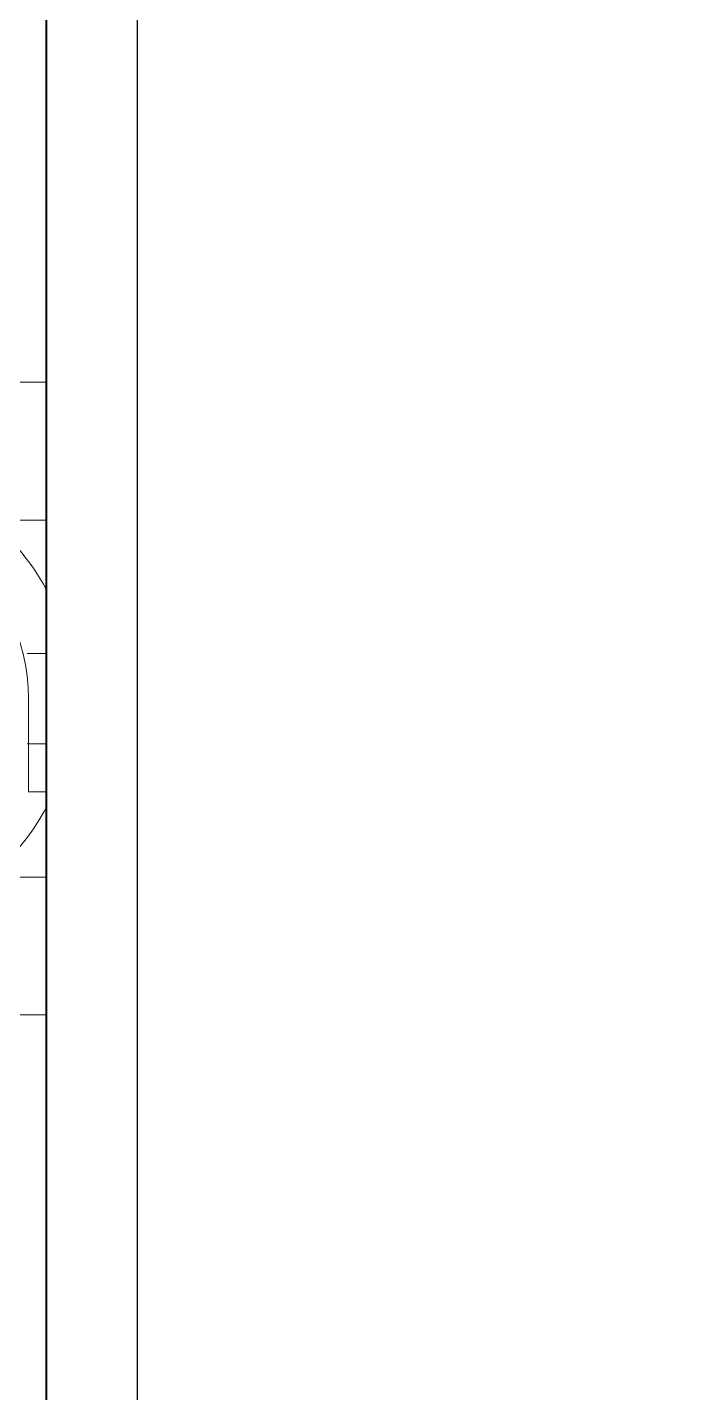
# Model space of a CAD drawing. Header units: millimetres. Extents: x 0 to 69574, y -5 to 41746.
# Drawn here: x 39609.26 to 39624.14, y 32314.05 to 32344.26 of the extents above; entities that cross this region are included whole.
import ezdxf

# ---------------------------------------------------------------- set-up
doc = ezdxf.new("R2010")
doc.units = ezdxf.units.MM
doc.set_wipeout_variables(frame=1)
doc.layers.add('! NO PLOT !', color=7, linetype='Continuous', true_color=0xff75dd, plot=False)
doc.layers.add('000-PI-Oprema', color=30, linetype='Continuous', lineweight=5)
doc.layers.add('000-PI-ORMAR', color=2, linetype='Continuous')

# ---------------------------------------------------------------- blocks, each defined once
blk = doc.blocks.new('TE-18-2 - 48290501')
at = {"layer": '000-PI-Oprema'}
for p, q in [((47001.664, 28633.227), (47001.664, 28635.027)), ((47001.664, 28635.027), (47001.664, 28635.027)), ((47015.664, 28635.027), (47001.664, 28635.027)), ((47015.664, 28635.027), (47015.664, 28634.309)), ((47015.664, 28635.027), (47015.664, 28635.027)), ((47006.414, 28634.309), (47006.414, 28632.848)), ((47006.414, 28634.309), (47015.664, 28634.309)), ((47015.664, 28632.848), (47015.664, 28634.309)), ((47001.664, 28634.027), (47001.664, 28634.027)), ((47015.664, 28634.027), (47001.664, 28634.027)), ((47015.664, 28634.027), (47015.664, 28634.027)), ((47001.664, 28632.027), (47001.664, 28633.227)), ((47001.664, 28633.227), (47001.664, 28633.227)), ((47004.664, 28633.227), (47001.664, 28633.227)), ((47004.664, 28633.227), (47004.664, 28633.227)), ((47004.664, 28633.227), (47004.664, 28632.027)), ((47015.664, 28632.848), (47006.414, 28632.848)), ((47006.414, 28632.848), (47006.414, 28630.758)), ((47015.664, 28632.848), (47015.664, 28630.713)), ((47006.414, 28632.61), (47001.664, 28632.61)), ((47015.664, 28632.344), (47010.914, 28632.344)), ((47010.914, 28630.492), (47010.914, 28632.344)), ((47001.664, 28630.713), (47001.664, 28632.027)), ((47001.664, 28632.027), (47001.664, 28632.027)), ((47004.664, 28632.027), (47001.664, 28632.027)), ((47015.664, 28631.949), (47001.664, 28631.949)), ((47004.664, 28632.027), (47004.664, 28632.027)), ((47006.414, 28630.758), (47001.664, 28630.758)), ((47001.664, 28628.463), (47001.664, 28630.713)), ((47001.664, 28630.713), (47015.664, 28630.713)), ((47015.664, 28630.713), (47015.664, 28628.463)), ((47010.914, 28630.501), (47001.664, 28630.501)), ((47015.664, 28630.492), (47010.914, 28630.492)), ((47010.914, 28628.907), (47010.914, 28630.492)), ((47001.664, 28630.195), (47015.664, 28630.195)), ((47001.664, 28628.907), (47010.914, 28628.907)), ((47015.664, 28628.922), (47010.914, 28628.922)), ((47001.664, 28625.113), (47001.664, 28628.463)), ((47001.664, 28628.463), (47015.664, 28628.463)), ((47001.664, 28628.263), (47001.664, 28628.263)), ((47001.664, 28628.263), (47004.714, 28628.263)), ((47004.714, 28628.263), (47004.714, 28628.263)), ((47005.514, 28628.263), (47004.714, 28628.263)), ((47004.714, 28626.813), (47004.714, 28628.263)), ((47005.514, 28628.263), (47011.814, 28628.263)), ((47005.514, 28627.463), (47005.514, 28628.263)), ((47012.614, 28628.263), (47011.814, 28628.263)), ((47011.814, 28628.263), (47011.814, 28627.463)), ((47012.614, 28628.263), (47012.614, 28628.263)), ((47012.614, 28628.263), (47015.664, 28628.263)), ((47012.614, 28628.263), (47012.614, 28626.813)), ((47015.664, 28628.463), (47015.664, 28625.113)), ((47015.664, 28628.263), (47015.664, 28628.263)), ((47001.664, 28627.463), (47001.664, 28627.463)), ((47001.664, 28627.463), (47004.937, 28627.463)), ((47004.937, 28626.813), (47004.937, 28627.463)), ((47005.514, 28627.463), (47004.937, 28627.463)), ((47005.514, 28627.463), (47011.814, 28627.463)), ((47012.391, 28627.463), (47011.814, 28627.463)), ((47012.391, 28627.463), (47012.391, 28626.813)), ((47012.391, 28627.463), (47015.664, 28627.463)), ((47015.664, 28627.463), (47015.664, 28627.463)), ((47004.714, 28626.813), (47004.714, 28618.243)), ((47004.714, 28626.813), (47004.714, 28626.813)), ((47004.714, 28626.813), (47004.937, 28626.813)), ((47004.937, 28626.813), (47012.391, 28626.813)), ((47006.914, 28626.813), (47006.914, 28626.813)), ((47006.914, 28626.813), (47006.914, 28626.113)), ((47010.414, 28626.813), (47010.414, 28626.813)), ((47010.414, 28626.813), (47010.414, 28626.113)), ((47012.391, 28626.813), (47012.614, 28626.813)), ((47012.614, 28626.813), (47012.614, 28626.813)), ((47012.614, 28618.243), (47012.614, 28626.813)), ((47001.664, 28626.463), (47015.664, 28626.463)), ((47004.714, 28626.663), (47004.714, 28626.663)), ((47004.714, 28626.663), (47012.614, 28626.663)), ((47012.614, 28626.663), (47012.614, 28626.663)), ((47006.914, 28626.113), (47010.414, 28626.113)), ((47006.914, 28626.113), (47006.914, 28626.113)), ((47010.414, 28626.113), (47010.414, 28626.113)), ((47001.664, 28625.113), (47001.664, 28609.66)), ((47001.664, 28625.113), (47001.664, 28625.113)), ((47001.664, 28625.113), (47004.714, 28625.113)), ((47004.714, 28625.113), (47007.664, 28625.113)), ((47007.664, 28621.486), (47007.664, 28625.113)), ((47007.664, 28625.113), (47007.664, 28625.113)), ((47007.664, 28625.113), (47007.664, 28625.113)), ((47007.664, 28625.113), (47009.664, 28625.113)), ((47009.664, 28625.113), (47009.664, 28625.113)), ((47009.664, 28625.113), (47009.664, 28621.486)), ((47009.664, 28625.113), (47012.614, 28625.113)), ((47009.664, 28625.113), (47009.664, 28625.113)), ((47012.614, 28625.113), (47015.664, 28625.113)), ((47015.664, 28609.66), (47015.664, 28625.113)), ((47015.664, 28625.113), (47015.664, 28625.113)), ((47010.729, 28622.076), (47010.729, 28622.076)), ((47010.729, 28621.513), (47010.729, 28622.076)), ((47007.664, 28621.486), (47007.664, 28621.486)), ((47010.729, 28621.513), (47008.664, 28621.513)), ((47008.664, 28621.513), (47008.664, 28621.513)), ((47009.664, 28621.486), (47009.664, 28621.486)), ((47010.729, 28621.513), (47010.729, 28621.513))]:
    blk.add_line(p, q, dxfattribs=at)
for radius, start, end in [(5.1, 90, 140.1934), (5.1, 66.1161, 90), (5.1, 24.3158, 66.1161), (4.1, 90, 145.4284)]:
    blk.add_arc((47008.664, 28617.413), radius, start, end, dxfattribs=at)
blk = doc.blocks.new('DELTA IP 30 - 47506030')
at = {"layer": '000-PI-Oprema'}
for p, q in [((47302.706, 28581.504), (47302.762, 28587.934)), ((47302.722, 28585.304), (47302.704, 28581.504)), ((47302.704, 28581.504), (47302.706, 28581.504)), ((47302.706, 28581.504), (47313.905, 28581.407))]:
    blk.add_line(p, q, dxfattribs=at)

msp = doc.modelspace()

# ---------------------------------------------------------------- block references
at = {"layer": '000-PI-Oprema', "rotation": 270}
msp.add_blockref('TE-18-2 - 48290501', (10987.771, 79338.068), dxfattribs=at)

# ---------------------------------------------------------------- next in the draw order: block references
msp.add_blockref('DELTA IP 30 - 47506030', (11040.959, 79619.046), dxfattribs=at)

# ---------------------------------------------------------------- next in the draw order: wipeouts: each hides what was drawn before it
msp.add_wipeout([(39609.672, 32761.404), (40000.16, 32761.404), (39999.672, 30778.904), (39609.66, 30776.904)]).dxf.layer = '000-PI-ORMAR'

# ---------------------------------------------------------------- next in the draw order: linework, layer by layer
at = {"layer": '! NO PLOT !'}
for p, q in [((39609.684, 32761.404), (39609.684, 30776.904)), ((39609.684, 30776.904), (39609.684, 32761.404)), ((39609.672, 30789.904), (39609.672, 32740.766))]:
    msp.add_line(p, q, dxfattribs=at)
at = {"layer": '000-PI-ORMAR'}
for p, q in [((39609.684, 32761.404), (39609.684, 30776.904)), ((39611.684, 32759.404), (39611.684, 30778.904))]:
    msp.add_line(p, q, dxfattribs=at)

doc.saveas('drawing.dxf')
